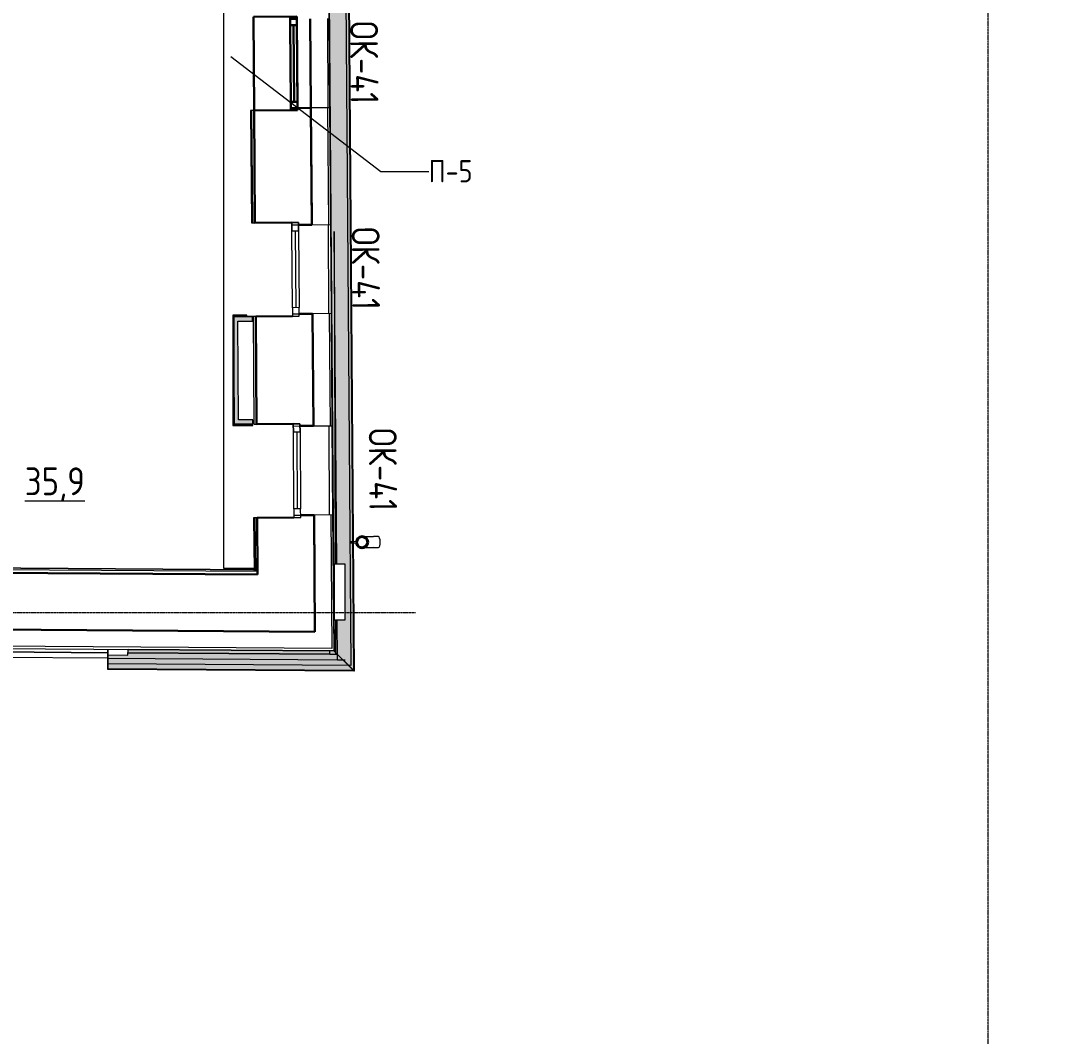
# Model space of a CAD drawing. Header units: millimetres. Extents: x -25149 to 64359, y -29707 to 46678.
# Drawn here: x 46668 to 55961, y -3807 to 5308 of the extents above; entities that cross this region are included whole.
import ezdxf

# ---------------------------------------------------------------- set-up
doc = ezdxf.new("R2010")
doc.units = ezdxf.units.MM
doc.linetypes.add('ADSK_Линия сетки', pattern=[25, 20, -2.5, 0, -2.5])
for name, color, linetype, lineweight in [('_ Окна', 7, 'Continuous', 9), ('Аннотация', 7, 'Continuous', 9), ('Марки окон', 7, 'Continuous', 20), ('Марки помещений', 7, 'Continuous', 20), ('Обобщенные модели', 7, 'Continuous', 18), ('Ограждение', 7, 'Continuous', 9), ('Окна', 7, 'Continuous', 9), ('Оси', 7, 'Continuous', 9), ('Перекрытие', 7, 'Continuous', 18), ('Стены внутренние', 7, 'Continuous', 18), ('Стены наружные', 7, 'Continuous', 18), ('Стены несущие', 7, 'Continuous', 30), ('Стены отделка', 7, 'Continuous', 30), ('Стены штриховка', 7, 'Continuous', 9)]:
    doc.layers.add(name, color=color, linetype=linetype, lineweight=lineweight)
doc.layers.add('Линии', color=7, linetype='Continuous', lineweight=9, true_color=0x00a600)
doc.styles.add('GOST Common_2', font='GOST_Common.ttf', dxfattribs={"width": 0.9, "height": 250})
doc.styles.add('GOST Common_4', font='GOST_Common.ttf', dxfattribs={"width": 0.9, "height": 200})

# ---------------------------------------------------------------- blocks, each defined once
blk = doc.blocks.new('окна_rehau_однопольное_фрамуга_сверху - 800х2240 _нов_ ОК-41-6199350-План 2-го этажа')
at = {"layer": '_ Окна', "lineweight": 18}
for p, q in [((-420, 75), (-420, 135)), ((-420, 135), (-344, 135)), ((-344, 135), (-344, 75)), ((344, 135), (344, 75)), ((420, 135), (344, 135)), ((420, 75), (420, 135)), ((-344, 75), (-420, 75)), ((344, 75), (420, 75))]:
    blk.add_line(p, q, dxfattribs=at)
at = {"layer": '_ Окна'}
for p, q in [((-400, 75), (-400, 135)), ((-344, 105), (344, 105)), ((400, 75), (400, 135))]:
    blk.add_line(p, q, dxfattribs=at)
at = {"layer": 'Окна'}
for p, q in [((-420, 135), (-420, 75)), ((-344, 135), (-420, 135)), ((-344, 135), (344, 135)), ((420, 135), (344, 135)), ((420, 75), (420, 135)), ((-420, 75), (-344, 75)), ((344, 75), (-344, 75)), ((344, 75), (420, 75))]:
    blk.add_line(p, q, dxfattribs=at)
blk = doc.blocks.new('Водосток - Тип 1 _карниз больше 490мм_-5165756-План 2-го этажа')
at = {"layer": 'Обобщенные модели'}
for p, q in [((75, 306.2), (75, 263.6)), ((175, 263.6), (175, 306.2)), ((120, 109.1), (120, 79.8)), ((130, 79.8), (130, 109.1)), ((120, 75.6), (120, 74.4)), ((120, 74.4), (120, 50)), ((130, 74.4), (130, 75.6)), ((130, 50), (130, 74.4))]:
    blk.add_line(p, q, dxfattribs=at)
at = {"layer": 'Обобщенные модели', "flags": 128}
for points in [[(75, 173), (75, 174.3), (75, 177), (75, 179.8), (75, 182.9), (75, 186.2), (75, 189.7), (75, 193.4), (75, 197.2), (75, 201.3), (75, 205.5), (75, 209.9), (75, 214.4), (75, 219.1), (75, 224), (75, 229), (75, 234.1), (75, 239.3), (75, 244.6), (75, 250.1), (75, 255.6), (75, 261.3), (75, 263.6)], [(175, 263.6), (175, 258), (175, 252.4), (175, 246.9), (175, 241.5), (175, 236.2), (175, 231.1), (175, 226), (175, 221.1), (175, 216.4), (175, 211.8), (175, 207.3), (175, 203), (175, 198.9), (175, 194.9), (175, 191.2), (175, 187.6), (175, 184.3), (175, 181.1), (175, 178.1), (175, 175.4), (175, 173)]]:
    blk.add_lwpolyline(points, dxfattribs=at)
at = {"layer": 'Обобщенные модели'}
for start, end in [(90, 270), (270, 90)]:
    blk.add_arc((125, 160), 52, start, end, dxfattribs=at)
at = {"layer": 'Обобщенные модели', "lineweight": 40}
for start, end in [(90, 270), (270, 90)]:
    blk.add_arc((125, 160), 50, start, end, dxfattribs=at)
at = {"layer": 'Обобщенные модели'}
for start_param, end_param in [(4.712389, 6.283185), (3.141593, 4.712389)]:
    blk.add_ellipse((125, 306.2), major_axis=(-50, 0), ratio=0.309017, start_param=start_param, end_param=end_param, dxfattribs=at)
blk = doc.blocks.new('Ограждение - Ограждение-4657813-План 2-го этажа')
at = {"layer": 'Ограждение', "true_color": 0x373f43, "transparency": 33554432}
h = blk.add_hatch(color=149, dxfattribs=at)
h.paths.add_polyline_path([(55961.1, 7909.8), (55955.7, 8575.7), (55937.3, 8566.9), (55914.6, 8566.7), (55892, 8578.6), (55878.9, 8595.4), (55873.8, 8612.1), (55776.8, 8610.9), (55781.1, 8088.4), (55930.6, 7940.1)])
h.paths.add_polyline_path([(55776.8, 8621.3), (55874.9, 8622.1), (55878.8, 8639.7), (55894.9, 8658.8), (55914.3, 8668.1), (55937, 8668.3), (55955, 8659.7), (55888.3, 16911.3), (55869.9, 16902.3), (55847.7, 16902.1), (55827.1, 16912.1), (55813.2, 16930.4), (55808.4, 16950.5), (55813.5, 16972.7), (55827.5, 16990.1), (55846.9, 16999.6), (55869.1, 16999.8), (55887.7, 16992.2), (55864, 19915.6), (55685.4, 19914.1), (55776.8, 8621.4)])
h = blk.add_hatch(color=149, dxfattribs=at)
h.paths.add_polyline_path([(55961.3, 7909.6), (55955.7, 8575.7), (55951.8, 8573.8), (55957.1, 7913.8), (55961.1, 7909.8)])
h.paths.add_polyline_path([(55955.3, 8659.6), (55888.3, 16909.2), (55884.4, 16907.2), (55951.1, 8661.6), (55955, 8659.7)])
h.paths.add_polyline_path([(55887.9, 16993.1), (55864, 19915.6), (55860.1, 19915.1), (55883.7, 16995.1), (55887.7, 16993.2)])
for points in [[(55775.8, 8621.3), (55776.8, 8622.1), (55775.8, 8621.4)], [(49416, 8027.6), (49417, 8027.6), (49415.5, 8089.4)], [(55961.1, 7909.8), (55780.1, 8088.4), (55552.2, 8088.4), (55552.2, 7989.4), (55052.2, 7989.4), (55052.2, 8088.4), (49416.5, 8088.4), (49477.8, 8027.6), (49516, 8027.6), (49516, 7989.7), (49596.5, 7909.8), (55930.6, 7909.8)], [(55052.2, 8088.4), (55052.2, 8089.4), (53575.1, 8088.4)], [(49660.7, -529.4), (49596.5, 7909.8), (49592.5, 7913.8), (49656.5, -525.2), (49660.5, -529.1)], [(55930.6, 7909.6), (55961.1, 7909.8), (55956.1, 7913.8), (49592.5, 7913.8), (49596.7, 7909.6), (55685.4, 7909.6)], [(49660.5, -529.1), (49479.6, -349.4), (47631, -337.3), (47630.7, -385.4), (47450.7, -384.2), (47450.7, -514.8), (49649.3, -529.1)], [(49480.6, -349.4), (49479.6, -348.4), (47631.1, -336.3), (47631.1, -337.3), (49479.6, -349.4)], [(49660.7, -529.4), (49655.5, -525.1), (47449.3, -510.8), (47449.3, -514.9), (49660.5, -529.3)]]:
    blk.add_hatch(color=149, dxfattribs=at).paths.add_polyline_path(points)
h = blk.add_hatch(color=149, dxfattribs=at)
h.paths.add_polyline_path([(49660.5, -529.1), (49596.5, 7909.8), (49516, 7989.7), (49516, 7527.6), (49420.8, 7527.6), (49480.6, -349.4), (49649.3, -517.9)])
h.paths.add_polyline_path([(49479.6, -68.3), (49480.6, 431.7), (49579.6, 431.7), (49579.6, -68.3), (49480.6, -68.3)])
h.paths.add_polyline_path([(49417, 8027.6), (49477.8, 8027.6), (49416.5, 8088.4)])
at = {"layer": 'Ограждение'}
for p, q in [((55684.4, 19914.1), (55685.4, 19914.1)), ((55688.8, 19372.1), (55684.4, 19914.1)), ((55685.4, 19914.1), (55864, 19915.6)), ((55862.7, 19915.6), (55685.4, 19914.1)), ((55685.4, 19914.1), (55776.8, 8621.1)), ((55685.4, 19914.1), (55776.8, 8621.1)), ((55860, 19915.6), (55858.8, 19915.5)), ((55858.8, 19915.5), (55862.7, 19915.6)), ((55858.8, 19915.5), (55882.4, 16995.6)), ((55862.7, 19915.6), (55860, 19915.6)), ((55860, 19915.6), (55862.7, 19915.6)), ((55862.7, 19915.6), (55860, 19915.6)), ((55860, 19915.6), (55883.7, 16995.1)), ((55860.4, 19915.6), (55860.7, 19915.6)), ((55860.4, 19915.6), (55884, 16994.9)), ((55862.5, 19915.6), (55860.7, 19915.6)), ((55860.7, 19915.6), (55862.5, 19915.6)), ((55860.7, 19915.6), (55884.3, 16994.7)), ((55862.5, 19915.6), (55862.9, 19915.6)), ((55862.5, 19915.6), (55886.1, 16993.9)), ((55864, 19915.6), (55862.7, 19915.6)), ((55862.7, 19915.6), (55864, 19915.6)), ((55862.7, 19915.6), (55886.4, 16991.6)), ((55862.9, 19915.6), (55886.6, 16993.7)), ((55864.2, 19915.6), (55863.1, 19915.6)), ((55863.1, 19915.6), (55886.7, 16993.6)), ((55864, 19915.6), (55887.7, 16991)), ((55864.2, 19915.6), (55887.9, 16993.1)), ((55702.7, 17657.1), (55688.8, 19372.1)), ((55688.8, 19372.1), (55702.7, 17657.1)), ((55711.6, 16551.1), (55702.7, 17657.1)), ((55883.2, 16906.6), (55949.8, 8662.2)), ((55884.4, 16907.2), (55951.1, 8661.6)), ((55884.7, 16907.4), (55951.4, 8661.5)), ((55885, 16907.5), (55951.7, 8661.3)), ((55886.8, 16907.6), (55953.5, 8660.5)), ((55887, 16910.7), (55953.8, 8660.3)), ((55887.3, 16907.6), (55954, 8660.2)), ((55887.4, 16907.6), (55954.1, 8660.2)), ((55888.3, 16911.3), (55955, 8659.7)), ((55888.5, 16909.3), (55955.3, 8659.6)), ((55718.1, 15751.2), (55711.6, 16551.1)), ((55711.6, 16551.1), (55718.1, 15751.2)), ((55726.5, 14707.2), (55718.1, 15751.2)), ((55733, 13907.2), (55726.5, 14707.2)), ((55726.5, 14707.2), (55733, 13907.2)), ((55741.5, 12854.3), (55733, 13907.2)), ((55748, 12054.3), (55741.5, 12854.3)), ((55741.5, 12854.3), (55748, 12054.3)), ((55756.6, 10987.3), (55748, 12054.3)), ((55770.5, 9272.4), (55756.6, 10987.3)), ((55756.6, 10987.3), (55770.5, 9272.4)), ((55775.8, 8621.1), (55770.5, 9272.4)), ((55779.9, 8109.4), (55775.8, 8611.4)), ((55776.8, 8611.4), (55781.1, 8088.4)), ((55776.8, 8611.4), (55781.1, 8088.4)), ((55950.6, 8573.2), (55955.9, 7915)), ((55951.8, 8573.8), (55957.1, 7913.8)), ((55952.1, 8573.9), (55957.4, 7913.5)), ((55952.4, 8574.1), (55957.8, 7913.1)), ((55954.2, 8574.9), (55959.6, 7911.4)), ((55954.5, 8575.1), (55959.8, 7911.1)), ((55954.7, 8575.2), (55960, 7910.9)), ((55954.8, 8575.2), (55960.2, 7910.8)), ((55955.7, 8575.7), (55961.1, 7909.8)), ((55955.9, 8575.8), (55961.3, 7909.6)), ((49416, 8027.6), (49415.5, 8089.4)), ((49416.5, 8088.4), (49415.5, 8089.4)), ((49416.5, 8088.4), (49477.8, 8027.6)), ((49477.8, 8027.6), (49416.5, 8088.4)), ((49416.5, 8088.4), (49417, 8027.6)), ((49416.5, 8088.4), (49417, 8027.6)), ((55052.2, 8088.4), (49416.5, 8088.4)), ((55052.2, 8088.4), (49416.5, 8088.4)), ((55781.1, 8088.4), (55552.2, 8088.4)), ((55781.1, 8088.4), (55552.2, 8088.4)), ((55780.1, 8089.4), (55779.9, 8109.4)), ((55779.9, 8109.4), (55780.1, 8089.4)), ((55781.1, 8088.4), (55780.1, 8089.4)), ((55781.1, 8088.4), (55959.8, 7911.1)), ((55961.1, 7909.8), (55781.1, 8088.4)), ((49516, 7989.7), (49595.2, 7911.1)), ((49596.5, 7909.8), (49516, 7989.7)), ((49595.2, 7911.1), (49591.3, 7915)), ((49591.3, 7915), (49655.3, -523.9)), ((49591.3, 7915), (49592.5, 7913.8)), ((55955.9, 7915), (49591.3, 7915)), ((49592.5, 7913.8), (49595.2, 7911.1)), ((49595.2, 7911.1), (49592.5, 7913.8)), ((49592.5, 7913.8), (49656.5, -525.2)), ((49592.5, 7913.8), (49595.2, 7911.1)), ((55957.1, 7913.8), (49592.5, 7913.8)), ((49593.2, 7913.1), (49592.8, 7913.5)), ((49592.8, 7913.5), (49656.9, -525.5)), ((55957.4, 7913.5), (49592.8, 7913.5)), ((49594.9, 7911.4), (49593.2, 7913.1)), ((49593.2, 7913.1), (49657.2, -525.8)), ((49593.2, 7913.1), (49594.9, 7911.4)), ((55957.8, 7913.1), (49593.2, 7913.1)), ((49595.4, 7910.9), (49594.9, 7911.4)), ((49594.9, 7911.4), (49659, -527.6)), ((55959.6, 7911.4), (49594.9, 7911.4)), ((49595.2, 7911.1), (49659.2, -527.9)), ((49596.5, 7909.8), (49595.2, 7911.1)), ((49595.2, 7911.1), (49596.5, 7909.8)), ((55959.8, 7911.1), (49595.2, 7911.1)), ((49595.4, 7910.9), (49659.4, -528.1)), ((55960, 7910.9), (49595.4, 7910.9)), ((49595.5, 7910.8), (49659.6, -528.2)), ((49595.5, 7910.8), (49596.7, 7909.6)), ((55960.2, 7910.8), (49595.5, 7910.8)), ((49596.5, 7909.8), (49660.5, -529.1)), ((55961.1, 7909.8), (49596.5, 7909.8)), ((49596.7, 7909.6), (49660.7, -529.4)), ((55961.3, 7909.6), (49596.7, 7909.6)), ((55959.8, 7911.1), (55955.9, 7915)), ((55955.9, 7915), (55957.1, 7913.8)), ((55957.1, 7913.8), (55959.8, 7911.1)), ((55959.8, 7911.1), (55957.1, 7913.8)), ((55957.1, 7913.8), (55959.8, 7911.1)), ((55957.8, 7913.1), (55957.4, 7913.5)), ((55959.6, 7911.4), (55957.8, 7913.1)), ((55957.8, 7913.1), (55959.6, 7911.4)), ((55960, 7910.9), (55959.6, 7911.4)), ((55961.1, 7909.8), (55959.8, 7911.1)), ((55959.8, 7911.1), (55961.1, 7909.8)), ((55960.2, 7910.8), (55961.3, 7909.6)), ((49422.5, 7163.5), (49419.8, 7527.6)), ((49420.8, 7527.6), (49480.6, -349.4)), ((49420.8, 7527.6), (49480.6, -349.4)), ((49428.6, 6363.5), (49422.5, 7163.5)), ((49422.5, 7163.5), (49428.6, 6363.5)), ((49436.5, 5326.5), (49428.6, 6363.5)), ((49442.6, 4526.6), (49436.5, 5326.5)), ((49436.5, 5326.5), (49442.6, 4526.6)), ((49450.5, 3478.6), (49442.6, 4526.6)), ((49456.6, 2678.6), (49450.5, 3478.6)), ((49450.5, 3478.6), (49456.6, 2678.6)), ((49464.2, 1672.7), (49456.6, 2678.6)), ((49470.3, 872.7), (49464.2, 1672.7)), ((49464.2, 1672.7), (49470.3, 872.7)), ((49479.6, -348.4), (49470.3, 872.7)), ((47450.4, -336.1), (47449.3, -513.5)), ((47449.3, -514.7), (47450.4, -336.1)), ((47450.4, -336.1), (47450.4, -335.1)), ((49480.6, -349.4), (47631, -337.3)), ((49480.6, -349.4), (47631, -337.3)), ((47631.1, -336.3), (49479.6, -348.4)), ((49479.6, -348.4), (47631.1, -336.3)), ((49480.6, -349.4), (49479.6, -348.4)), ((49480.6, -349.4), (49659.2, -527.9)), ((49660.5, -529.1), (49480.6, -349.4)), ((47449.3, -513.5), (47449.3, -509.6)), ((47449.3, -509.6), (47449.3, -510.8)), ((49655.3, -523.9), (47449.3, -509.6)), ((47449.3, -510.8), (47449.3, -513.5)), ((47449.3, -513.5), (47449.3, -510.8)), ((47449.3, -510.8), (47449.3, -513.5)), ((49656.5, -525.2), (47449.3, -510.8)), ((47449.3, -511.4), (47449.3, -511.1)), ((49656.9, -525.5), (47449.3, -511.1)), ((47449.3, -513.2), (47449.3, -511.4)), ((47449.3, -511.4), (47449.3, -513.2)), ((49657.2, -525.8), (47449.3, -511.4)), ((47449.3, -513.7), (47449.3, -513.2)), ((49659, -527.6), (47449.3, -513.2)), ((47449.3, -514.7), (47449.3, -513.5)), ((47449.3, -513.5), (47449.3, -514.7)), ((49659.2, -527.9), (47449.3, -513.5)), ((49659.4, -528.1), (47449.3, -513.7)), ((47449.3, -513.8), (47449.3, -514.9)), ((49659.6, -528.2), (47449.3, -513.8)), ((49660.5, -529.1), (47449.3, -514.7)), ((49660.7, -529.4), (47449.3, -514.9)), ((49659.2, -527.9), (49655.3, -523.9)), ((49655.3, -523.9), (49656.5, -525.2)), ((49656.5, -525.2), (49659.2, -527.9)), ((49659.2, -527.9), (49656.5, -525.2)), ((49656.5, -525.2), (49659.2, -527.9)), ((49657.2, -525.8), (49656.9, -525.5)), ((49659, -527.6), (49657.2, -525.8)), ((49657.2, -525.8), (49659, -527.6)), ((49659.4, -528.1), (49659, -527.6)), ((49660.5, -529.1), (49659.2, -527.9)), ((49659.2, -527.9), (49660.5, -529.1)), ((49659.6, -528.2), (49660.7, -529.4))]:
    blk.add_line(p, q, dxfattribs=at)
blk = doc.blocks.new('окна_rehau_однопольное_фрамуга_сверху - 800х2240 _нов_ ОК-41-V53-План 2-го этажа')
at = {"layer": 'Линии', "color": 7, "lineweight": 30}
for p, q in [((-400, 255), (400, 255)), ((400, 255), (-400, 255)), ((-420, 75), (-420, 135)), ((-420, 135), (-344, 135)), ((-420, 135), (-420, 75)), ((-344, 135), (-420, 135)), ((-420, 135), (-420, -255)), ((420, 135), (-420, 135)), ((-400, 75), (-400, 135)), ((400, 135), (-400, 135)), ((-344, 135), (-344, 75)), ((-344, 75), (-344, 135)), ((-344, 75), (-344, 135)), ((-344, 135), (344, 135)), ((-344, 105), (344, 105)), ((344, 135), (344, 75)), ((420, 135), (344, 135)), ((420, 135), (344, 135)), ((344, 135), (344, 75)), ((344, 135), (344, 75)), ((400, 75), (400, 135)), ((420, 75), (420, 135)), ((420, 75), (420, 135)), ((420, 135), (420, -255)), ((-344, 75), (-420, 75)), ((-420, 75), (-344, 75)), ((344, 75), (-344, 75)), ((344, 75), (420, 75)), ((344, 75), (420, 75)), ((-420, -255), (420, -255)), ((420, -255), (-420, -255))]:
    blk.add_line(p, q, dxfattribs=at)

msp = doc.modelspace()

# ---------------------------------------------------------------- hatches: boundary and pattern name
at = {"layer": 'Стены внутренние'}
for points in [[(48583.781, 1727.046), (48623.783, 1727.046), (48616.763, 2651.904), (48576.762, 2651.904), (48583.442, 1771.782)], [(48747.071, 2611.904), (48747.071, 2651.904), (48616.763, 2651.904), (48617.067, 2611.904)], [(48584.085, 1687.046), (48751.786, 1687.046), (48751.786, 1727.046), (48583.781, 1727.046)]]:
    msp.add_hatch(color=256, dxfattribs=at).paths.add_polyline_path(points)

# ---------------------------------------------------------------- linework, layer by layer
at = {"layer": 'Аннотация'}
for p, q in [((48554.388, 4986.977), (49898.417, 3953.104)), ((49898.417, 3953.104), (50329.126, 3953.104))]:
    msp.add_line(p, q, dxfattribs=at)
at = {"layer": 'Оси', "color": 252, "linetype": 'ADSK_Линия сетки'}
for p, q in [((55349.565, -5029.374), (55349.565, 42991.845)), ((-10114.729, -5), (50212.269, -5))]:
    msp.add_line(p, q, dxfattribs=at)
at = {"layer": 'Перекрытие'}
for p, q in [((48487.76, 7213), (48487.76, 395)), ((48743.002, 4502.262), (49092.714, 4504.916)), ((49100.379, 3494.945), (48740.371, 3492.213)), ((48764.196, 1695.573), (48751.786, 1695.479)), ((48770.458, 847.989), (49120.448, 850.646)), ((48487.76, 395), (48761.896, 395))]:
    msp.add_line(p, q, dxfattribs=at)
at = {"layer": 'Стены наружные'}
for p, q in [((49566.661, 7939.429), (49630.557, -479.439)), ((49427.604, 4526.458), (49425.167, 5326.463)), ((49433.233, 2678.448), (49430.796, 3478.452)), ((49480.984, 3416.689), (49490.077, 431.658)), ((49503.64, 431.658), (49480.984, 3416.689)), ((49438.734, 872.36), (49436.297, 1672.442)), ((49491.6, -68.342), (49492.548, -379.693)), ((49510.169, -428.595), (49507.434, -68.342)), ((47450.239, -364.17), (43370.948, -335.606)), ((43370.948, -335.606), (47450.239, -364.17)), ((47450.428, -364.171), (47450.078, -414.17)), ((47450.624, -336.15), (47450.428, -364.171)), ((49442.543, -378.12), (47630.847, -365.434)), ((47630.847, -365.434), (49442.543, -378.12)), ((49442.549, -379.845), (49442.455, -349.127)), ((47449.913, -414.169), (43370.388, -385.603)), ((47450.388, -414.172), (47450.038, -464.171)), ((49630.557, -479.439), (47450.038, -464.171)), ((47450.388, -414.172), (49580.173, -429.085)), ((49492.548, -379.693), (49442.549, -379.845)), ((49492.545, -378.47), (49509.789, -378.591)), ((49510.169, -428.595), (49580.174, -429.085))]:
    msp.add_line(p, q, dxfattribs=at)
at = {"layer": 'Стены несущие'}
for p, q in [((49092.721, 4503.916), (48762.731, 4501.412)), ((48770.381, 3493.441), (48762.731, 4501.412)), ((49272.564, 4525.282), (49152.568, 4524.371)), ((49280.518, 3477.312), (49272.564, 4525.282)), ((49272.564, 4525.282), (49280.306, 3505.311)), ((48770.381, 3493.441), (49100.371, 3495.945)), ((49160.521, 3476.401), (49280.518, 3477.312)), ((49106.747, 2655.969), (48776.756, 2653.465)), ((48776.756, 2653.465), (48784.087, 1687.493)), ((49286.59, 2677.335), (49166.593, 2676.424)), ((49294.224, 1671.364), (49286.59, 2677.335)), ((49286.59, 2677.335), (49294.224, 1671.364)), ((48784.087, 1687.493), (49114.078, 1689.997)), ((49174.228, 1670.453), (49294.224, 1671.364)), ((49120.453, 850.021), (48790.462, 847.517)), ((48790.462, 847.517), (48794.341, 336.436)), ((49300.296, 871.387), (49180.299, 870.476)), ((49308.254, -177.175), (49300.296, 871.387)), ((49300.304, 870.387), (49304.383, 332.865)), ((48794.341, 336.436), (42004.832, 383.977)), ((41498.648, -122.491), (49308.254, -177.175))]:
    msp.add_line(p, q, dxfattribs=at)
at = {"layer": 'Стены отделка', "lineweight": 9}
for p, q in [((48762.731, 4501.412), (48730.732, 4501.169)), ((48730.732, 4501.169), (48738.382, 3493.198)), ((49442.559, 4526.572), (49272.564, 4525.282)), ((49450.513, 3478.602), (49442.559, 4526.572)), ((48738.382, 3493.198), (48770.381, 3493.441)), ((48750.382, 3493.289), (48750.169, 3521.288)), ((49280.306, 3505.311), (49280.518, 3477.312)), ((49280.518, 3477.312), (49450.513, 3478.602)), ((48572.085, 2661.904), (48572.085, 1677.046)), ((48696.674, 2663.904), (48574.085, 2663.904)), ((48576.762, 2651.904), (48584.085, 1687.046)), ((48576.762, 2651.904), (48756.767, 2651.904)), ((48584.085, 1687.046), (48584.085, 2651.904)), ((48623.783, 1727.046), (48617.067, 2611.904)), ((48617.067, 2611.904), (48747.071, 2611.904)), ((48696.758, 2652.858), (48696.674, 2663.904)), ((48776.756, 2653.465), (48696.758, 2652.858)), ((48747.071, 2611.904), (48747.071, 2651.904)), ((48764.088, 1687.341), (48756.757, 2653.313)), ((49456.585, 2678.625), (49286.59, 2677.335)), ((49464.22, 1672.654), (49456.585, 2678.625)), ((48574.085, 1675.046), (48752.181, 1675.046)), ((48752.09, 1687.046), (48584.085, 1687.046)), ((48751.786, 1727.046), (48623.783, 1727.046)), ((48751.786, 1687.046), (48751.786, 1727.046)), ((48752.181, 1675.046), (48752.09, 1687.046)), ((48764.088, 1687.341), (48784.087, 1687.493)), ((49294.224, 1671.364), (49464.22, 1672.654)), ((48790.462, 847.517), (48758.463, 847.274)), ((48758.463, 847.274), (48762.111, 366.662)), ((48770.463, 847.365), (48770.471, 846.365)), ((49470.291, 872.677), (49300.296, 871.387)), ((49300.296, 871.387), (49300.304, 870.387)), ((49479.558, -348.379), (49470.291, 872.677)), ((44165, 398.852), (48794.551, 366.435)), ((46668.146, 393.325), (44177, 410.769)), ((48794.023, 378.439), (46668.146, 393.325)), ((49579.558, 431.658), (49479.558, 431.658)), ((49479.558, 431.658), (49479.558, -68.342)), ((49579.558, -68.342), (49579.558, 431.658)), ((48794.341, 336.436), (48794.551, 366.435)), ((49304.383, 332.865), (49308.254, -177.175)), ((49479.558, -68.342), (49579.558, -68.342)), ((49459.405, -328.237), (41349.771, -271.452)), ((41329.92, -291.314), (49479.558, -348.379)), ((47451.069, -334.175), (47450.719, -384.174)), ((47630.707, -385.434), (47631.057, -335.435)), ((47450.719, -384.174), (47630.707, -385.434))]:
    msp.add_line(p, q, dxfattribs=at)
at = {"layer": 'Стены штриховка'}
for p, q in [((48732.732, 4501.184), (48740.382, 3493.213)), ((48750.169, 3521.288), (48742.731, 4501.26)), ((49422.56, 4526.42), (49430.514, 3478.45)), ((48574.085, 2663.904), (48572.085, 2663.904)), ((48572.085, 2663.904), (48572.085, 2661.904)), ((48696.69, 2661.904), (48572.085, 2661.904)), ((48574.085, 2663.904), (48574.085, 1675.046)), ((49436.585, 2678.473), (49444.22, 1672.502)), ((48572.085, 1677.046), (48752.166, 1677.046)), ((48572.085, 1677.046), (48572.085, 1675.046)), ((48572.085, 1675.046), (48574.085, 1675.046)), ((48760.463, 847.289), (48764.111, 366.648)), ((48770.471, 846.365), (48774.112, 366.578)), ((49450.292, 872.525), (49459.405, -328.237)), ((46668.132, 391.325), (44175, 408.783)), ((48794.038, 376.439), (46668.132, 391.325))]:
    msp.add_line(p, q, dxfattribs=at)

# ---------------------------------------------------------------- block references
at = {"layer": 'Линии', "color": 7, "lineweight": 30, "rotation": 270.4348437794068}
msp.add_blockref('окна_rehau_однопольное_фрамуга_сверху - 800х2240 _нов_ ОК-41-V53-План 2-го этажа', (49014.536, 4923.335), dxfattribs=at)
at = {"layer": 'Обобщенные модели', "rotation": 270.4348437794068}
msp.add_blockref('Водосток - Тип 1 _карниз больше 490мм_-5165756-План 2-го этажа', (49571.213, 751.298), dxfattribs=at)
at = {"layer": 'Ограждение'}
msp.add_blockref('Ограждение - Ограждение-4657813-План 2-го этажа', (0, 0), dxfattribs=at)
at = {"layer": 'Окна', "rotation": 270.4348437794068}
for p in [(49028.561, 3075.388), (49042.268, 1269.44)]:
    msp.add_blockref('окна_rehau_однопольное_фрамуга_сверху - 800х2240 _нов_ ОК-41-6199350-План 2-го этажа', p, dxfattribs=at)

# ---------------------------------------------------------------- texts
at = {"layer": 'Аннотация', "insert": (50329.126, 4057.228), "char_height": 200, "width": 2637, "attachment_point": 1, "line_spacing_factor": 1.022766, "style": 'GOST Common_4'}
msp.add_mtext('\\pxt1.8,3.6,5.4,7.2,9,10.8,12.6,14.4,16.2,18,19.8,21.6,23.4,25.2,27,28.8,30.6,32.4,34.2,36,37.8,39.6,41.4,43.2,45,46.8,48.6,50.4,52.2,54,55.8,57.6;{П-5}', dxfattribs=at)
at = {"layer": 'Марки окон', "lineweight": 9, "char_height": 250, "width": 815.4, "attachment_point": 5, "rotation": 270.4348438, "line_spacing_factor": 1.022766, "style": 'GOST Common_2'}
for insert in [(49751.16, 4932.083), (49765.186, 3084.136), (49918.612, 1279.249)]:
    msp.add_mtext('\\pxqc,t1.8,3.6,5.4,7.2,9,10.8,12.6,14.4,16.2,18,19.8,21.6,23.4,25.2,27,28.8,30.6,32.4,34.2,36,37.8,39.6,41.4,43.2,45,46.8,48.6,50.4,52.2,54,55.8,57.6;{ОК-41}', dxfattribs=dict(at, insert=insert))
at = {"layer": 'Марки помещений', "lineweight": 9, "insert": (46974.399, 1144.693), "char_height": 250, "width": 566.1, "attachment_point": 5, "line_spacing_factor": 1.022766, "style": 'GOST Common_2'}
msp.add_mtext('\\pxqc,t1.8,3.6,5.4,7.2,9,10.8,12.6,14.4,16.2,18,19.8,21.6,23.4,25.2,27,28.8,30.6,32.4,34.2,36,37.8,39.6,41.4,43.2,45,46.8,48.6,50.4,52.2,54,55.8,57.6;{\\L35,9}', dxfattribs=at)

doc.saveas('drawing.dxf')
